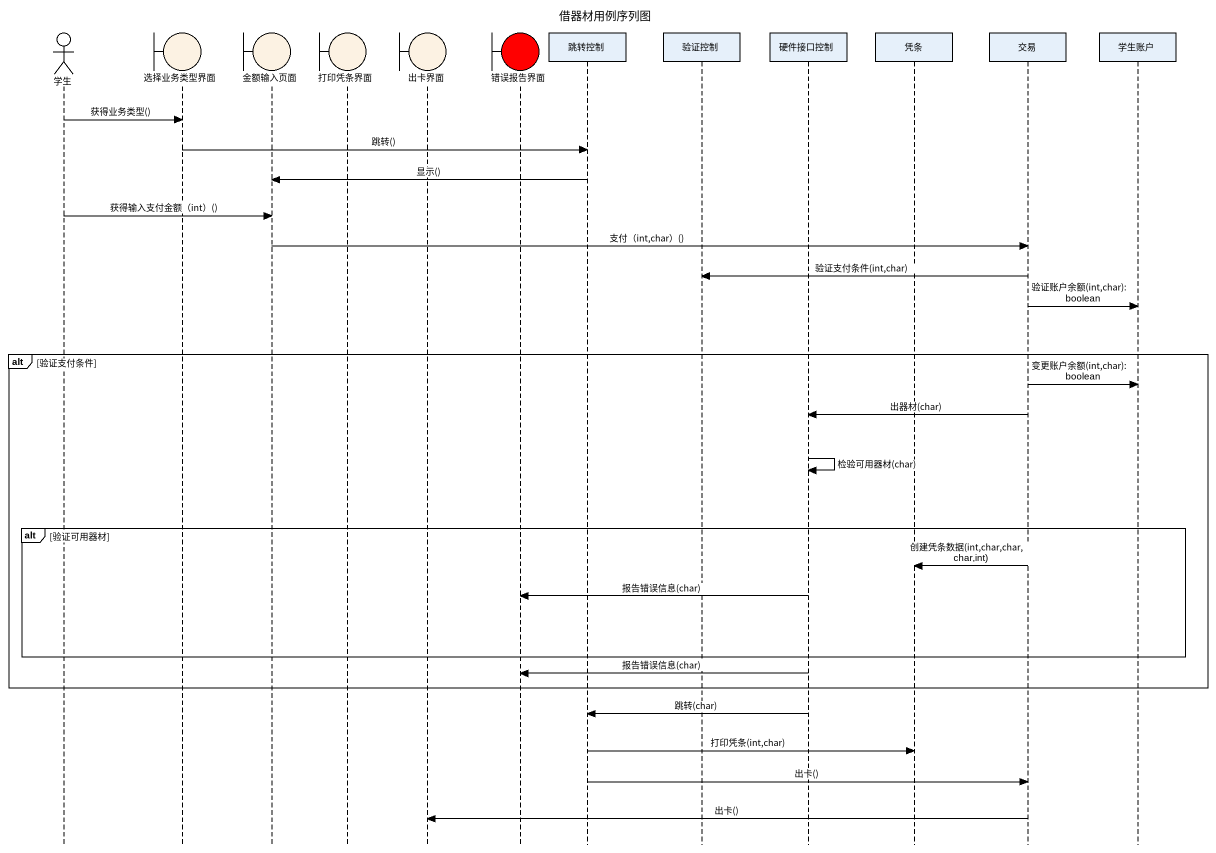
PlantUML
@startuml
title 借器材用例序列图
hide footbox
actor 学生
boundary 选择业务类型界面 #FCF2E3
boundary 金额输入页面 #FCF2E3
boundary 打印凭条界面 #FCF2E3
boundary 出卡界面 #FCF2E3
boundary 错误报告界面 #FF0000
participant 跳转控制
participant 验证控制
participant 硬件接口控制
participant 凭条
participant 交易
participant 学生账户

学生 -> 选择业务类型界面 : 获得业务类型()
选择业务类型界面 -> 跳转控制 : 跳转()
跳转控制 -> 金额输入页面 : 显示()
学生 -> 金额输入页面 : 获得输入支付金额（int）()
金额输入页面 -> 交易 : 支付（int,char）()
交易 -> 验证控制 : 验证支付条件(int,char)
交易 -> 学生账户 : 验证账户余额(int,char):boolean
alt 验证支付条件
  交易 -> 学生账户 : 变更账户余额(int,char):boolean
  交易 -> 硬件接口控制 : 出器材(char)
  硬件接口控制 -> 硬件接口控制 : 检验可用器材(char)
  alt 验证可用器材
    交易 -> 凭条 : 创建凭条数据(int,char,char,char,int)
    硬件接口控制 -> 错误报告界面 : 报告错误信息(char)
  end
  硬件接口控制 -> 错误报告界面 : 报告错误信息(char)
end
硬件接口控制 -> 跳转控制 : 跳转(char)
跳转控制 -> 凭条 : 打印凭条(int,char)
跳转控制 -> 交易 : 出卡()
交易 -> 出卡界面 : 出卡()
@enduml
